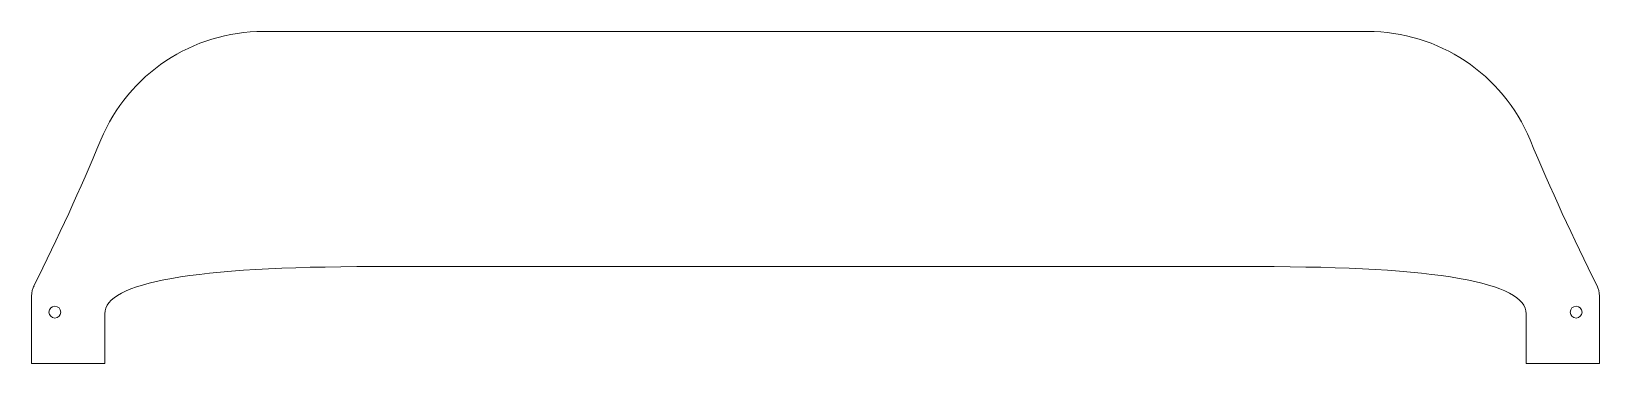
# Model space of a CAD drawing. Header units: millimetres. Extents: x 0 to 534, y 44 to 157.
import ezdxf

# ---------------------------------------------------------------- set-up
doc = ezdxf.new("R2010")
doc.units = ezdxf.units.MM
doc.header["$MEASUREMENT"] = 0
doc.layers.get('0').update_dxf_attribs({"lineweight": 0})

msp = doc.modelspace()

# ---------------------------------------------------------------- linework, layer by layer
at = {"color": 18, "lineweight": 13, "true_color": 0x000000}
for points, knots in [([(533.46, 69.27), (533.37, 69.51), (533.27, 69.74), (533.16, 69.96), (533.16, 69.96), (533.16, 69.96), (533.16, 69.96), (525, 86.25), (517.4, 102.82), (510.38, 119.63), (501.06, 141.97), (479.22, 156.51), (455.02, 156.51), (455.02, 156.51), (267.05, 156.51), (267.05, 156.51), (267.05, 156.51), (79.09, 156.51), (79.09, 156.51), (54.88, 156.51), (33.05, 141.97), (23.72, 119.63), (16.7, 102.82), (9.11, 86.25), (0.94, 69.96), (0.94, 69.96), (0.95, 69.96), (0.95, 69.96), (0.84, 69.74), (0.73, 69.51), (0.64, 69.27), (0.2, 68.09), (0.05, 66.77), (0.05, 65.51), (0.05, 65.51), (0.05, 43.51), (0.05, 43.51), (0.05, 43.51), (25.05, 43.51), (25.05, 43.51), (25.05, 43.51), (25.05, 60.47), (25.05, 60.47), (25.05, 60.47), (25.05, 60.47), (25.05, 60.47), (25.05, 60.47), (25.05, 60.47), (25.05, 60.47), (25.05, 71.16), (55.52, 76.51), (116.45, 76.51), (116.45, 76.51), (267.05, 76.51), (267.05, 76.51), (267.05, 76.51), (417.65, 76.51), (417.65, 76.51), (478.59, 76.51), (509.05, 71.16), (509.05, 60.47), (509.05, 60.47), (509.05, 60.47), (509.05, 60.47), (509.05, 60.47), (509.05, 60.47), (509.05, 60.47), (509.05, 60.47), (509.05, 43.51), (509.05, 43.51), (509.05, 43.51), (534.05, 43.51), (534.05, 43.51), (534.05, 43.51), (534.05, 65.51), (534.05, 65.51), (534.05, 66.77), (533.9, 68.09), (533.46, 69.27)], [0, 0, 0, 0, 1, 1, 1, 2, 2, 2, 3, 3, 3, 4, 4, 4, 5, 5, 5, 6, 6, 6, 7, 7, 7, 8, 8, 8, 9, 9, 9, 10, 10, 10, 11, 11, 11, 12, 12, 12, 13, 13, 13, 14, 14, 14, 15, 15, 15, 16, 16, 16, 17, 17, 17, 18, 18, 18, 19, 19, 19, 20, 20, 20, 21, 21, 21, 22, 22, 22, 23, 23, 23, 24, 24, 24, 25, 25, 25, 26, 26, 26, 26]), ([(8.05, 59.01), (6.95, 59.01), (6.05, 59.91), (6.05, 61.01), (6.05, 62.12), (6.95, 63.01), (8.05, 63.01), (9.16, 63.01), (10.05, 62.12), (10.05, 61.01), (10.05, 59.91), (9.16, 59.01), (8.05, 59.01)], [0, 0, 0, 0, 1, 1, 1, 2, 2, 2, 3, 3, 3, 4, 4, 4, 4]), ([(526.05, 59.01), (524.95, 59.01), (524.05, 59.91), (524.05, 61.01), (524.05, 62.12), (524.95, 63.01), (526.05, 63.01), (527.16, 63.01), (528.05, 62.12), (528.05, 61.01), (528.05, 59.91), (527.16, 59.01), (526.05, 59.01)], [0, 0, 0, 0, 1, 1, 1, 2, 2, 2, 3, 3, 3, 4, 4, 4, 4])]:
    msp.add_open_spline(points, degree=3, knots=knots, dxfattribs=at)

doc.saveas('drawing.dxf')
